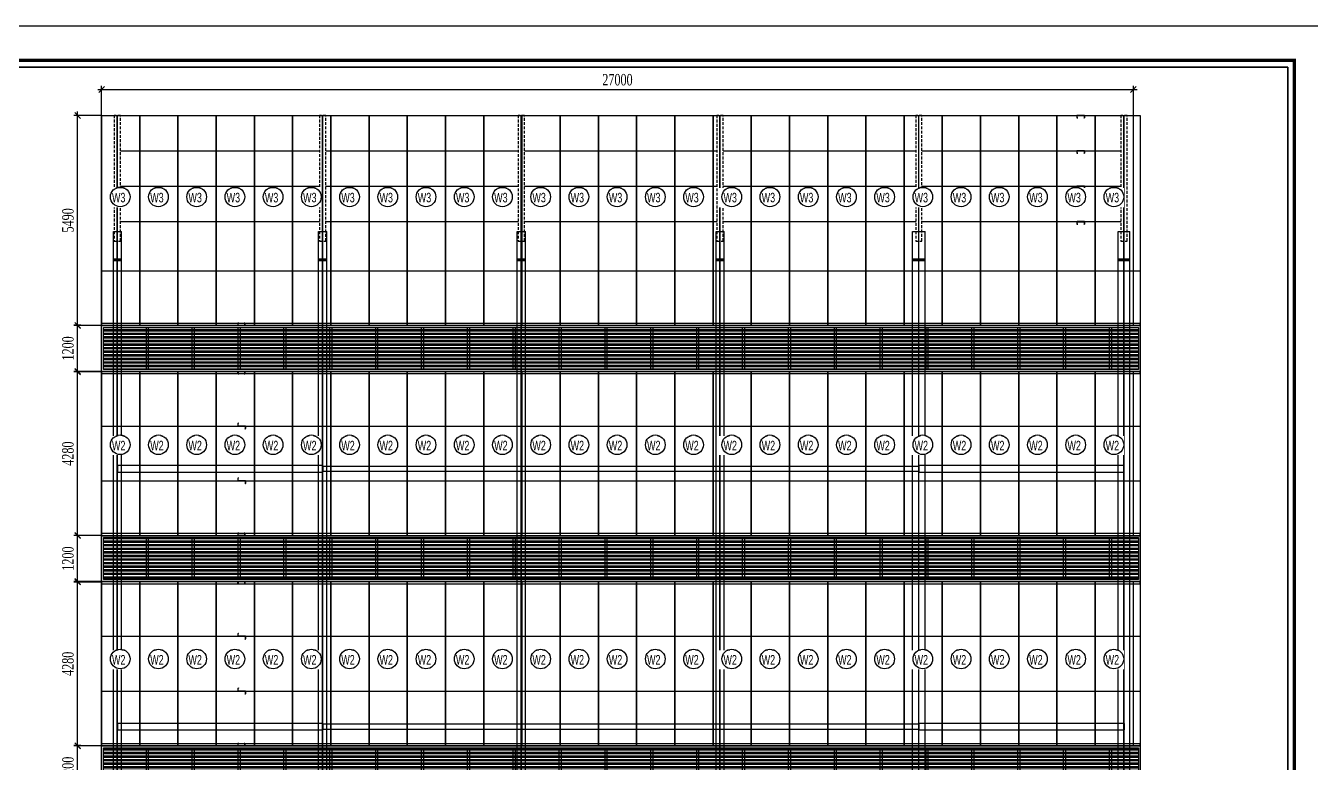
# Model space of a CAD drawing. Header units: inches. Extents: x 315041 to 662841, y -45540 to -35018.
# Drawn here: x 331642.9 to 331979.3, y -38469.7 to -38276.7 of the extents above; entities that cross this region are included whole.
import ezdxf

# ---------------------------------------------------------------- set-up
doc = ezdxf.new("R2010")
doc.units = ezdxf.units.IN
doc.header["$MEASUREMENT"] = 0
doc.linetypes.add('HIDDEN', pattern=[0.375, 0.25, -0.125])
for name, color, linetype in [('1', 1, 'Continuous'), ('2', 2, 'Continuous'), ('4', 4, 'Continuous'), ('5', 5, 'Continuous'), ('7', 7, 'Continuous'), ('8', 8, 'Continuous'), ('BAO KHUNG', 31, 'Continuous')]:
    doc.layers.add(name, color=color, linetype=linetype)
doc.styles.add('ST1', font='times.ttf', dxfattribs={"width": 0.7})
doc.styles.add('ST1H', font='vnshxh.shx', dxfattribs={"width": 0.7})
doc.dimstyles.new('100', dxfattribs={"dimtxt": 3, "dimasz": 1.5, "dimexe": 1, "dimexo": 0, "dimgap": 1, "dimtad": 1, "dimdec": 0, "dimlfac": 100, "dimzin": 0, "dimdsep": 46, "dimtxsty": 'ST1', "dimblk": 'OBLIQUE', "dimcen": 1, "dimdle": 1, "dimclrd": 8, "dimclre": 8, "dimclrt": 3, "dimadec": 0, "dimazin": 0, "dimtfac": 1, "dimtdec": 0, "dimtix": 1, "dimtmove": 1, "dimatfit": 3, "dimfxl": 0, "dimtfill": 1, "dimtolj": 1, "dimtzin": 0, "dimlwd": -1, "dimlwe": -1, "dimarcsym": 1})

# ---------------------------------------------------------------- blocks, each defined once
blk = doc.blocks.new('A$C75D82031')
at = {"layer": '2', "color": 157, "linetype": 'Continuous'}
blk.add_lwpolyline([(0, 420), (594, 420), (594, 0), (0, 0)], close=True, dxfattribs=at)
at = {"layer": '7', "color": 147, "linetype": 'Continuous'}
blk.add_lwpolyline([(12.33, 57.61), (581.67, 57.61), (581.67, 409.19), (12.33, 409.19)], close=True, dxfattribs=at)
at = {"layer": 'BAO KHUNG', "color": 167, "linetype": 'Continuous', "const_width": 0.871}
blk.add_lwpolyline([(10.59, 9.07), (583.41, 9.07), (583.41, 410.93), (10.59, 410.93)], close=True, dxfattribs=at)
blk = doc.blocks.new('225')
at = {"true_color": 0xc0a22a}
h = blk.add_hatch(dxfattribs=at)
h.set_pattern_fill('ANSI32', color=42, scale=2.5, angle=135, style=0)
h.set_pattern_definition([(180, (6350.22, -4524.031), (-2e-16, -0.9375), []), (180, (6349.9075, -4523.7185), (-2e-16, -0.9375), [])])
h.paths.add_polyline_path([(330935.33, -41865.87), (331206.13, -41865.87), (331206.13, -41876.87), (330935.33, -41876.87)])
at = {"color": 42, "true_color": 0xc0a22a}
for points in [[(330934.83, -41865.37), (331206.63, -41865.37), (331206.63, -41877.37), (330934.83, -41877.37)], [(330935.33, -41865.87), (331206.13, -41865.87), (331206.13, -41876.87), (330935.33, -41876.87)], [(330947.07, -41865.87), (330947.07, -41876.87), (330946.57, -41876.87), (330946.57, -41865.87)], [(330959.07, -41865.87), (330959.07, -41876.87), (330958.57, -41876.87), (330958.57, -41865.87)], [(330971.07, -41865.87), (330971.07, -41876.87), (330970.57, -41876.87), (330970.57, -41865.87)], [(330983.07, -41865.87), (330983.07, -41876.87), (330982.57, -41876.87), (330982.57, -41865.87)], [(330995.07, -41865.87), (330995.07, -41876.87), (330994.57, -41876.87), (330994.57, -41865.87)], [(331007.07, -41865.87), (331007.07, -41876.87), (331006.57, -41876.87), (331006.57, -41865.87)], [(331019.07, -41865.87), (331019.07, -41876.87), (331018.57, -41876.87), (331018.57, -41865.87)], [(331031.07, -41865.87), (331031.07, -41876.87), (331030.57, -41876.87), (331030.57, -41865.87)], [(331043.07, -41865.87), (331043.07, -41876.87), (331042.57, -41876.87), (331042.57, -41865.87)], [(331055.07, -41865.87), (331055.07, -41876.87), (331054.57, -41876.87), (331054.57, -41865.87)], [(331067.07, -41865.87), (331067.07, -41876.87), (331066.57, -41876.87), (331066.57, -41865.87)], [(331079.07, -41865.87), (331079.07, -41876.87), (331078.57, -41876.87), (331078.57, -41865.87)], [(331091.07, -41865.87), (331091.07, -41876.87), (331090.57, -41876.87), (331090.57, -41865.87)], [(331103.07, -41865.87), (331103.07, -41876.87), (331102.57, -41876.87), (331102.57, -41865.87)], [(331115.07, -41865.87), (331115.07, -41876.87), (331114.57, -41876.87), (331114.57, -41865.87)], [(331127.07, -41865.87), (331127.07, -41876.87), (331126.57, -41876.87), (331126.57, -41865.87)], [(331139.07, -41865.87), (331139.07, -41876.87), (331138.57, -41876.87), (331138.57, -41865.87)], [(331151.07, -41865.87), (331151.07, -41876.87), (331150.57, -41876.87), (331150.57, -41865.87)], [(331163.07, -41865.87), (331163.07, -41876.87), (331162.57, -41876.87), (331162.57, -41865.87)], [(331175.07, -41865.87), (331175.07, -41876.87), (331174.57, -41876.87), (331174.57, -41865.87)], [(331187.07, -41865.87), (331187.07, -41876.87), (331186.57, -41876.87), (331186.57, -41865.87)], [(331187.07, -41865.87), (331187.07, -41876.87), (331186.57, -41876.87), (331186.57, -41865.87)], [(331187.07, -41865.87), (331187.07, -41876.87), (331186.57, -41876.87), (331186.57, -41865.87)], [(331199.07, -41865.87), (331199.07, -41876.87), (331198.57, -41876.87), (331198.57, -41865.87)]]:
    blk.add_lwpolyline(points, close=True, dxfattribs=at)
blk = doc.blocks.new('_Oblique')
at = {"color": 0, "linetype": 'ByBlock', "lineweight": -2}
blk.add_line((-0.5, -0.5), (0.5, 0.5), dxfattribs=at)
blk = doc.blocks.new('*D1026')
at = {"color": 8, "linetype": 'Continuous', "transparency": 16777216}
for p, q in [((331662.74, -38300.28), (331662.74, -38292.41)), ((331932.74, -38300.28), (331932.74, -38292.41)), ((331661.74, -38293.41), (331933.74, -38293.41))]:
    blk.add_line(p, q, dxfattribs=at)
at = {"layer": 'Defpoints', "color": 0, "transparency": 16777216}
for p in [(331932.74, -38293.41), (331662.74, -38300.28), (331932.74, -38300.28)]:
    blk.add_point(p, dxfattribs=at)
at = {"color": 8, "transparency": 16777216, "xscale": 1.5, "yscale": 1.5, "zscale": 1.5, "rotation": 180}
blk.add_blockref('_Oblique', (331662.74, -38293.41), dxfattribs=at)
at = {"color": 8, "transparency": 16777216, "xscale": 1.5, "yscale": 1.5, "zscale": 1.5}
blk.add_blockref('_Oblique', (331932.74, -38293.41), dxfattribs=at)
at = {"color": 3, "transparency": 16777216, "insert": (331797.74, -38290.87), "char_height": 3, "attachment_point": 5, "style": 'ST1', "bg_fill": 3, "box_fill_scale": 1.25, "bg_fill_color": 256, "bg_fill_true_color": 13158600, "bg_fill_transparency": 1019152}
blk.add_mtext('\\A1;27000', dxfattribs=at)
blk = doc.blocks.new('*D1065')
at = {"color": 8, "linetype": 'Continuous', "transparency": 16777216}
for p, q in [((331656.48, -38478.17), (331656.48, -38464.17)), ((331662.74, -38465.17), (331655.48, -38465.17)), ((331662.74, -38477.17), (331655.48, -38477.17))]:
    blk.add_line(p, q, dxfattribs=at)
at = {"layer": 'Defpoints', "color": 0, "transparency": 16777216}
for p in [(331656.48, -38465.17), (331662.74, -38465.17), (331662.74, -38477.17)]:
    blk.add_point(p, dxfattribs=at)
at = {"color": 8, "transparency": 16777216, "xscale": 1.5, "yscale": 1.5, "zscale": 1.5}
for p, rotation in [((331656.48, -38465.17), 90), ((331656.48, -38477.17), 270)]:
    blk.add_blockref('_Oblique', p, dxfattribs=dict(at, rotation=rotation))
at = {"color": 3, "transparency": 16777216, "insert": (331653.95, -38471.17), "char_height": 3, "attachment_point": 5, "rotation": 90, "style": 'ST1', "bg_fill": 3, "box_fill_scale": 1.25, "bg_fill_color": 256, "bg_fill_true_color": 13158600, "bg_fill_transparency": 1019152}
blk.add_mtext('\\A1;1200', dxfattribs=at)
blk = doc.blocks.new('*D1066')
at = {"color": 8, "linetype": 'Continuous', "transparency": 16777216}
for p, q in [((331662.74, -38410.17), (331655.48, -38410.17)), ((331656.48, -38423.17), (331656.48, -38409.17)), ((331662.74, -38422.17), (331655.48, -38422.17))]:
    blk.add_line(p, q, dxfattribs=at)
at = {"layer": 'Defpoints', "color": 0, "transparency": 16777216}
for p in [(331656.48, -38410.17), (331662.74, -38410.17), (331662.74, -38422.17)]:
    blk.add_point(p, dxfattribs=at)
at = {"color": 8, "transparency": 16777216, "xscale": 1.5, "yscale": 1.5, "zscale": 1.5}
for p, rotation in [((331656.48, -38410.17), 90), ((331656.48, -38422.17), 270)]:
    blk.add_blockref('_Oblique', p, dxfattribs=dict(at, rotation=rotation))
at = {"color": 3, "transparency": 16777216, "insert": (331653.95, -38416.17), "char_height": 3, "attachment_point": 5, "rotation": 90, "style": 'ST1', "bg_fill": 3, "box_fill_scale": 1.25, "bg_fill_color": 256, "bg_fill_true_color": 13158600, "bg_fill_transparency": 1019152}
blk.add_mtext('\\A1;1200', dxfattribs=at)
blk = doc.blocks.new('*D1067')
at = {"color": 8, "linetype": 'Continuous', "transparency": 16777216}
for p, q in [((331662.74, -38355.17), (331655.48, -38355.17)), ((331656.48, -38368.17), (331656.48, -38354.17)), ((331662.74, -38367.17), (331655.48, -38367.17))]:
    blk.add_line(p, q, dxfattribs=at)
at = {"layer": 'Defpoints', "color": 0, "transparency": 16777216}
for p in [(331656.48, -38355.17), (331662.74, -38355.17), (331662.74, -38367.17)]:
    blk.add_point(p, dxfattribs=at)
at = {"color": 8, "transparency": 16777216, "xscale": 1.5, "yscale": 1.5, "zscale": 1.5}
for p, rotation in [((331656.48, -38355.17), 90), ((331656.48, -38367.17), 270)]:
    blk.add_blockref('_Oblique', p, dxfattribs=dict(at, rotation=rotation))
at = {"color": 3, "transparency": 16777216, "insert": (331653.95, -38361.17), "char_height": 3, "attachment_point": 5, "rotation": 90, "style": 'ST1', "bg_fill": 3, "box_fill_scale": 1.25, "bg_fill_color": 256, "bg_fill_true_color": 13158600, "bg_fill_transparency": 11619496}
blk.add_mtext('\\A1;1200', dxfattribs=at)
blk = doc.blocks.new('*D1070')
at = {"color": 8, "linetype": 'Continuous', "transparency": 16777216}
for p, q in [((331662.74, -38422.3), (331655.48, -38422.3)), ((331656.48, -38466.1), (331656.48, -38421.3)), ((331657.32, -38465.1), (331655.48, -38465.1))]:
    blk.add_line(p, q, dxfattribs=at)
at = {"layer": 'Defpoints', "color": 0, "transparency": 16777216}
for p in [(331656.48, -38422.3), (331662.74, -38422.3), (331657.32, -38465.1)]:
    blk.add_point(p, dxfattribs=at)
at = {"color": 8, "transparency": 16777216, "xscale": 1.5, "yscale": 1.5, "zscale": 1.5}
for p, rotation in [((331656.48, -38422.3), 90), ((331656.48, -38465.1), 270)]:
    blk.add_blockref('_Oblique', p, dxfattribs=dict(at, rotation=rotation))
at = {"color": 4, "transparency": 16777216, "insert": (331653.95, -38443.7), "char_height": 3, "attachment_point": 5, "rotation": 90, "style": 'ST1', "bg_fill": 3, "box_fill_scale": 1.25, "bg_fill_color": 256, "bg_fill_true_color": 13158600, "bg_fill_transparency": 11620012}
blk.add_mtext('\\A1;4280', dxfattribs=at)
blk = doc.blocks.new('*D1071')
at = {"color": 8, "linetype": 'Continuous', "transparency": 16777216}
for p, q in [((331656.48, -38411.1), (331656.48, -38366.3)), ((331662.74, -38367.3), (331655.48, -38367.3)), ((331657.32, -38410.1), (331655.48, -38410.1))]:
    blk.add_line(p, q, dxfattribs=at)
at = {"layer": 'Defpoints', "color": 0, "transparency": 16777216}
for p in [(331656.48, -38367.3), (331662.74, -38367.3), (331657.32, -38410.1)]:
    blk.add_point(p, dxfattribs=at)
at = {"color": 8, "transparency": 16777216, "xscale": 1.5, "yscale": 1.5, "zscale": 1.5}
for p, rotation in [((331656.48, -38367.3), 90), ((331656.48, -38410.1), 270)]:
    blk.add_blockref('_Oblique', p, dxfattribs=dict(at, rotation=rotation))
at = {"color": 4, "transparency": 16777216, "insert": (331653.95, -38388.7), "char_height": 3, "attachment_point": 5, "rotation": 90, "style": 'ST1', "bg_fill": 3, "box_fill_scale": 1.25, "bg_fill_color": 256, "bg_fill_true_color": 13158600, "bg_fill_transparency": 11620012}
blk.add_mtext('\\A1;4280', dxfattribs=at)
blk = doc.blocks.new('*D1072')
at = {"color": 8, "linetype": 'Continuous', "transparency": 16777216}
for p, q in [((331656.48, -38356.1), (331656.48, -38299.21)), ((331662.74, -38300.21), (331655.48, -38300.21)), ((331657.32, -38355.1), (331655.48, -38355.1))]:
    blk.add_line(p, q, dxfattribs=at)
at = {"layer": 'Defpoints', "color": 0, "transparency": 16777216}
for p in [(331656.48, -38300.21), (331662.74, -38300.21), (331657.32, -38355.1)]:
    blk.add_point(p, dxfattribs=at)
at = {"color": 8, "transparency": 16777216, "xscale": 1.5, "yscale": 1.5, "zscale": 1.5}
for p, rotation in [((331656.48, -38300.21), 90), ((331656.48, -38355.1), 270)]:
    blk.add_blockref('_Oblique', p, dxfattribs=dict(at, rotation=rotation))
at = {"color": 5, "transparency": 16777216, "insert": (331653.95, -38327.66), "char_height": 3, "attachment_point": 5, "rotation": 90, "style": 'ST1', "bg_fill": 3, "box_fill_scale": 1.25, "bg_fill_color": 256, "bg_fill_true_color": 13158600, "bg_fill_transparency": 11620012}
blk.add_mtext('\\A1;5490', dxfattribs=at)

msp = doc.modelspace()

# ---------------------------------------------------------------- hatches: boundary and pattern name
at = {"layer": '2'}
h = msp.add_hatch(dxfattribs=at)
h.set_pattern_fill('ANSI31', color=9, scale=0.15, angle=90, style=0)
h.set_pattern_definition([(135, (327731.801542, -52210.896993), (-0.013258252147, -0.013258252147), [])])
h.paths.add_polyline_path([(331698.4322, -38380.8283), (331698.4322, -38381.5083), (331700.4132, -38381.5083), (331700.4132, -38382.1614), (331700.2773, -38382.2972), (331700.2908, -38382.3107), (331700.4322, -38382.1693), (331700.4322, -38381.4893), (331698.4512, -38381.4893), (331698.4512, -38380.8361), (331698.587, -38380.7003), (331698.5736, -38380.6868)])
h = msp.add_hatch(dxfattribs=at)
h.set_pattern_fill('ANSI31', color=9, scale=0.15, angle=90, style=0)
h.set_pattern_definition([(135, (327731.801542, -52225.230327), (-0.013258252147, -0.013258252147), [])])
h.paths.add_polyline_path([(331698.4322, -38395.1616), (331698.4322, -38395.8416), (331700.4132, -38395.8416), (331700.4132, -38396.4947), (331700.2773, -38396.6306), (331700.2908, -38396.644), (331700.4322, -38396.5026), (331700.4322, -38395.8226), (331698.4512, -38395.8226), (331698.4512, -38395.1695), (331698.587, -38395.0336), (331698.5736, -38395.0202)])
h = msp.add_hatch(dxfattribs=at)
h.set_pattern_fill('ANSI31', color=9, scale=0.15, angle=90, style=0)
h.set_pattern_definition([(135, (327731.801542, -52265.896993), (-0.013258252147, -0.013258252147), [])])
h.paths.add_polyline_path([(331698.4322, -38435.8283), (331698.4322, -38436.5083), (331700.4132, -38436.5083), (331700.4132, -38437.1614), (331700.2773, -38437.2972), (331700.2908, -38437.3107), (331700.4322, -38437.1693), (331700.4322, -38436.4893), (331698.4512, -38436.4893), (331698.4512, -38435.8361), (331698.587, -38435.7003), (331698.5736, -38435.6868)])
h = msp.add_hatch(dxfattribs=at)
h.set_pattern_fill('ANSI31', color=9, scale=0.15, angle=90, style=0)
h.set_pattern_definition([(135, (327731.801542, -52280.230327), (-0.013258252147, -0.013258252147), [])])
h.paths.add_polyline_path([(331698.4322, -38450.1616), (331698.4322, -38450.8416), (331700.4132, -38450.8416), (331700.4132, -38451.4947), (331700.2773, -38451.6306), (331700.2908, -38451.644), (331700.4322, -38451.5026), (331700.4322, -38450.8226), (331698.4512, -38450.8226), (331698.4512, -38450.1695), (331698.587, -38450.0336), (331698.5736, -38450.0202)])

# ---------------------------------------------------------------- linework, layer by layer
at = {"color": 8}
msp.add_lwpolyline([(331403.7733, -38287.5287), (331973.1113, -38287.5287), (331973.1113, -38639.1085), (331403.7733, -38639.1085)], close=True, dxfattribs=at)
at = {"color": 9}
msp.add_lwpolyline([(331662.7366, -38300.1758), (331934.5368, -38300.1758), (331934.5368, -38561.1758), (331662.7366, -38561.1758)], close=True, dxfattribs=at)
at = {"color": 5}
for points in [[(331662.7366, -38355.1049), (331672.7366, -38355.1049), (331672.7366, -38300.2758), (331662.7366, -38300.2758)], [(331672.7366, -38355.1049), (331682.7366, -38355.1049), (331682.7366, -38300.2758), (331672.7366, -38300.2758)], [(331682.7366, -38355.1049), (331692.7366, -38355.1049), (331692.7366, -38300.2758), (331682.7366, -38300.2758)], [(331692.7366, -38355.1049), (331702.7366, -38355.1049), (331702.7366, -38300.2758), (331692.7366, -38300.2758)], [(331702.7366, -38355.1049), (331712.7366, -38355.1049), (331712.7366, -38300.2758), (331702.7366, -38300.2758)], [(331712.7366, -38355.1049), (331722.7366, -38355.1049), (331722.7366, -38300.2758), (331712.7366, -38300.2758)], [(331722.7366, -38355.1049), (331732.7366, -38355.1049), (331732.7366, -38300.2758), (331722.7366, -38300.2758)], [(331732.7366, -38355.1049), (331742.7366, -38355.1049), (331742.7366, -38300.2758), (331732.7366, -38300.2758)], [(331742.7366, -38355.1049), (331752.7366, -38355.1049), (331752.7366, -38300.2758), (331742.7366, -38300.2758)], [(331752.7366, -38355.1049), (331762.7366, -38355.1049), (331762.7366, -38300.2758), (331752.7366, -38300.2758)], [(331762.7366, -38355.1049), (331772.7366, -38355.1049), (331772.7366, -38300.2758), (331762.7366, -38300.2758)], [(331772.7366, -38355.1049), (331782.7366, -38355.1049), (331782.7366, -38300.2758), (331772.7366, -38300.2758)], [(331782.7366, -38355.1049), (331792.7366, -38355.1049), (331792.7366, -38300.2758), (331782.7366, -38300.2758)], [(331792.7366, -38355.1049), (331802.7366, -38355.1049), (331802.7366, -38300.2758), (331792.7366, -38300.2758)], [(331802.7366, -38355.1049), (331812.7366, -38355.1049), (331812.7366, -38300.2758), (331802.7366, -38300.2758)], [(331812.7366, -38355.1049), (331822.7366, -38355.1049), (331822.7366, -38300.2758), (331812.7366, -38300.2758)], [(331822.7366, -38355.1049), (331832.7366, -38355.1049), (331832.7366, -38300.2758), (331822.7366, -38300.2758)], [(331832.7366, -38355.1049), (331842.7366, -38355.1049), (331842.7366, -38300.2758), (331832.7366, -38300.2758)], [(331842.7366, -38355.1049), (331852.7366, -38355.1049), (331852.7366, -38300.2758), (331842.7366, -38300.2758)], [(331852.7366, -38355.1049), (331862.7366, -38355.1049), (331862.7366, -38300.2758), (331852.7366, -38300.2758)], [(331862.7366, -38355.1049), (331872.7366, -38355.1049), (331872.7366, -38300.2758), (331862.7366, -38300.2758)], [(331872.7366, -38355.1049), (331882.7366, -38355.1049), (331882.7366, -38300.2758), (331872.7366, -38300.2758)], [(331882.7366, -38355.1049), (331892.7366, -38355.1049), (331892.7366, -38300.2758), (331882.7366, -38300.2758)], [(331892.7366, -38355.1049), (331902.7366, -38355.1049), (331902.7366, -38300.2758), (331892.7366, -38300.2758)], [(331902.7366, -38355.1049), (331912.7366, -38355.1049), (331912.7366, -38300.2758), (331902.7366, -38300.2758)], [(331912.7366, -38355.1049), (331922.7366, -38355.1049), (331922.7366, -38300.2758), (331912.7366, -38300.2758)], [(331922.7366, -38355.1049), (331932.7366, -38355.1049), (331932.7366, -38300.2758), (331922.7366, -38300.2758)]]:
    msp.add_lwpolyline(points, close=True, dxfattribs=at)
at = {"color": 4}
for points in [[(331662.7366, -38410.1049), (331672.7366, -38410.1049), (331672.7366, -38367.2749), (331662.7366, -38367.2749)], [(331672.7366, -38410.1049), (331682.7366, -38410.1049), (331682.7366, -38367.2749), (331672.7366, -38367.2749)], [(331682.7366, -38410.1049), (331692.7366, -38410.1049), (331692.7366, -38367.2749), (331682.7366, -38367.2749)], [(331692.7366, -38410.1049), (331702.7366, -38410.1049), (331702.7366, -38367.2749), (331692.7366, -38367.2749)], [(331702.7366, -38410.1049), (331712.7366, -38410.1049), (331712.7366, -38367.2749), (331702.7366, -38367.2749)], [(331712.7366, -38410.1049), (331722.7366, -38410.1049), (331722.7366, -38367.2749), (331712.7366, -38367.2749)], [(331722.7366, -38410.1049), (331732.7366, -38410.1049), (331732.7366, -38367.2749), (331722.7366, -38367.2749)], [(331732.7366, -38410.1049), (331742.7366, -38410.1049), (331742.7366, -38367.2749), (331732.7366, -38367.2749)], [(331742.7366, -38410.1049), (331752.7366, -38410.1049), (331752.7366, -38367.2749), (331742.7366, -38367.2749)], [(331752.7366, -38410.1049), (331762.7366, -38410.1049), (331762.7366, -38367.2749), (331752.7366, -38367.2749)], [(331762.7366, -38410.1049), (331772.7366, -38410.1049), (331772.7366, -38367.2749), (331762.7366, -38367.2749)], [(331772.7366, -38410.1049), (331782.7366, -38410.1049), (331782.7366, -38367.2749), (331772.7366, -38367.2749)], [(331782.7366, -38410.1049), (331792.7366, -38410.1049), (331792.7366, -38367.2749), (331782.7366, -38367.2749)], [(331792.7366, -38410.1049), (331802.7366, -38410.1049), (331802.7366, -38367.2749), (331792.7366, -38367.2749)], [(331802.7366, -38410.1049), (331812.7366, -38410.1049), (331812.7366, -38367.2749), (331802.7366, -38367.2749)], [(331812.7366, -38410.1049), (331822.7366, -38410.1049), (331822.7366, -38367.2749), (331812.7366, -38367.2749)], [(331822.7366, -38410.1049), (331832.7366, -38410.1049), (331832.7366, -38367.2749), (331822.7366, -38367.2749)], [(331832.7366, -38410.1049), (331842.7366, -38410.1049), (331842.7366, -38367.2749), (331832.7366, -38367.2749)], [(331842.7366, -38410.1049), (331852.7366, -38410.1049), (331852.7366, -38367.2749), (331842.7366, -38367.2749)], [(331852.7366, -38410.1049), (331862.7366, -38410.1049), (331862.7366, -38367.2749), (331852.7366, -38367.2749)], [(331862.7366, -38410.1049), (331872.7366, -38410.1049), (331872.7366, -38367.2749), (331862.7366, -38367.2749)], [(331872.7366, -38410.1049), (331882.7366, -38410.1049), (331882.7366, -38367.2749), (331872.7366, -38367.2749)], [(331882.7366, -38410.1049), (331892.7366, -38410.1049), (331892.7366, -38367.2749), (331882.7366, -38367.2749)], [(331892.7366, -38410.1049), (331902.7366, -38410.1049), (331902.7366, -38367.2749), (331892.7366, -38367.2749)], [(331902.7366, -38410.1049), (331912.7366, -38410.1049), (331912.7366, -38367.2749), (331902.7366, -38367.2749)], [(331912.7366, -38410.1049), (331922.7366, -38410.1049), (331922.7366, -38367.2749), (331912.7366, -38367.2749)], [(331922.7366, -38410.1049), (331932.7366, -38410.1049), (331932.7366, -38367.2749), (331922.7366, -38367.2749)], [(331662.7366, -38465.1049), (331672.7366, -38465.1049), (331672.7366, -38422.2749), (331662.7366, -38422.2749)], [(331672.7366, -38465.1049), (331682.7366, -38465.1049), (331682.7366, -38422.2749), (331672.7366, -38422.2749)], [(331682.7366, -38465.1049), (331692.7366, -38465.1049), (331692.7366, -38422.2749), (331682.7366, -38422.2749)], [(331692.7366, -38465.1049), (331702.7366, -38465.1049), (331702.7366, -38422.2749), (331692.7366, -38422.2749)], [(331702.7366, -38465.1049), (331712.7366, -38465.1049), (331712.7366, -38422.2749), (331702.7366, -38422.2749)], [(331712.7366, -38465.1049), (331722.7366, -38465.1049), (331722.7366, -38422.2749), (331712.7366, -38422.2749)], [(331722.7366, -38465.1049), (331732.7366, -38465.1049), (331732.7366, -38422.2749), (331722.7366, -38422.2749)], [(331732.7366, -38465.1049), (331742.7366, -38465.1049), (331742.7366, -38422.2749), (331732.7366, -38422.2749)], [(331742.7366, -38465.1049), (331752.7366, -38465.1049), (331752.7366, -38422.2749), (331742.7366, -38422.2749)], [(331752.7366, -38465.1049), (331762.7366, -38465.1049), (331762.7366, -38422.2749), (331752.7366, -38422.2749)], [(331762.7366, -38465.1049), (331772.7366, -38465.1049), (331772.7366, -38422.2749), (331762.7366, -38422.2749)], [(331772.7366, -38465.1049), (331782.7366, -38465.1049), (331782.7366, -38422.2749), (331772.7366, -38422.2749)], [(331782.7366, -38465.1049), (331792.7366, -38465.1049), (331792.7366, -38422.2749), (331782.7366, -38422.2749)], [(331792.7366, -38465.1049), (331802.7366, -38465.1049), (331802.7366, -38422.2749), (331792.7366, -38422.2749)], [(331802.7366, -38465.1049), (331812.7366, -38465.1049), (331812.7366, -38422.2749), (331802.7366, -38422.2749)], [(331812.7366, -38465.1049), (331822.7366, -38465.1049), (331822.7366, -38422.2749), (331812.7366, -38422.2749)], [(331822.7366, -38465.1049), (331832.7366, -38465.1049), (331832.7366, -38422.2749), (331822.7366, -38422.2749)], [(331832.7366, -38465.1049), (331842.7366, -38465.1049), (331842.7366, -38422.2749), (331832.7366, -38422.2749)], [(331842.7366, -38465.1049), (331852.7366, -38465.1049), (331852.7366, -38422.2749), (331842.7366, -38422.2749)], [(331852.7366, -38465.1049), (331862.7366, -38465.1049), (331862.7366, -38422.2749), (331852.7366, -38422.2749)], [(331862.7366, -38465.1049), (331872.7366, -38465.1049), (331872.7366, -38422.2749), (331862.7366, -38422.2749)], [(331872.7366, -38465.1049), (331882.7366, -38465.1049), (331882.7366, -38422.2749), (331872.7366, -38422.2749)], [(331882.7366, -38465.1049), (331892.7366, -38465.1049), (331892.7366, -38422.2749), (331882.7366, -38422.2749)], [(331892.7366, -38465.1049), (331902.7366, -38465.1049), (331902.7366, -38422.2749), (331892.7366, -38422.2749)], [(331902.7366, -38465.1049), (331912.7366, -38465.1049), (331912.7366, -38422.2749), (331902.7366, -38422.2749)], [(331912.7366, -38465.1049), (331922.7366, -38465.1049), (331922.7366, -38422.2749), (331912.7366, -38422.2749)], [(331922.7366, -38465.1049), (331932.7366, -38465.1049), (331932.7366, -38422.2749), (331922.7366, -38422.2749)]]:
    msp.add_lwpolyline(points, close=True, dxfattribs=at)
at = {"layer": '1', "color": 9}
for p, q in [((331664.6366, -38355.1749), (331932.6368, -38355.1749)), ((331664.6366, -38367.1749), (331925.8375, -38367.1749))]:
    msp.add_line(p, q, dxfattribs=at)
at = {"layer": '2', "color": 9}
for p, q in [((331662.7366, -38340.8416), (331934.4368, -38340.8416)), ((331662.7366, -38381.5083), (331934.4368, -38381.5083)), ((331662.7366, -38395.8416), (331934.4368, -38395.8416)), ((331662.7366, -38436.5083), (331934.4368, -38436.5083)), ((331662.7366, -38450.8416), (331934.4368, -38450.8416))]:
    msp.add_line(p, q, dxfattribs=at)
at = {"layer": '2', "color": 9, "linetype": 'HIDDEN', "ltscale": 3}
for points in [[(331666.0616, -38333.0731), (331667.7116, -38333.0731), (331667.7116, -38300.1758), (331666.0616, -38300.1758)], [(331719.7618, -38333.0731), (331721.4118, -38333.0731), (331721.4118, -38300.1758), (331719.7618, -38300.1758)], [(331771.7618, -38333.0731), (331773.4118, -38333.0731), (331773.4118, -38300.1758), (331771.7618, -38300.1758)], [(331823.7618, -38333.0731), (331825.4118, -38333.0731), (331825.4118, -38300.1758), (331823.7618, -38300.1758)], [(331875.7622, -38333.0731), (331877.4122, -38333.0731), (331877.4122, -38300.1758), (331875.7622, -38300.1758)], [(331929.462, -38333.0731), (331931.112, -38333.0731), (331931.112, -38300.1758), (331929.462, -38300.1758)]]:
    msp.add_lwpolyline(points, close=True, dxfattribs=at)
at = {"layer": '2', "color": 9, "ltscale": 50}
for points in [[(331918.1731, -38300.8058), (331917.9931, -38300.8058), (331917.9931, -38300.1958), (331919.9531, -38300.1958), (331919.9531, -38300.8058), (331919.7731, -38300.8058), (331919.7731, -38300.8258), (331919.9531, -38300.8258, 0.41421356), (331919.9731, -38300.8058), (331919.9731, -38300.1958, 0.41421356), (331919.9531, -38300.1758), (331917.9931, -38300.1758, 0.41421356), (331917.9731, -38300.1958), (331917.9731, -38300.8058, 0.41421356), (331917.9931, -38300.8258), (331918.1731, -38300.8258), (331918.1731, -38300.8058)], [(331918.1731, -38310.0741), (331917.9931, -38310.0741), (331917.9931, -38309.4641), (331919.9531, -38309.4641), (331919.9531, -38310.0741), (331919.7731, -38310.0741), (331919.7731, -38310.0941), (331919.9531, -38310.0941, 0.41421356), (331919.9731, -38310.0741), (331919.9731, -38309.4641, 0.41421356), (331919.9531, -38309.4441), (331917.9931, -38309.4441, 0.41421356), (331917.9731, -38309.4641), (331917.9731, -38310.0741, 0.41421356), (331917.9931, -38310.0941), (331918.1731, -38310.0941), (331918.1731, -38310.0741)], [(331918.1731, -38319.3424), (331917.9931, -38319.3424), (331917.9931, -38318.7324), (331919.9531, -38318.7324), (331919.9531, -38319.3424), (331919.7731, -38319.3424), (331919.7731, -38319.3624), (331919.9531, -38319.3624, 0.41421356), (331919.9731, -38319.3424), (331919.9731, -38318.7324, 0.41421356), (331919.9531, -38318.7124), (331917.9931, -38318.7124, 0.41421356), (331917.9731, -38318.7324), (331917.9731, -38319.3424, 0.41421356), (331917.9931, -38319.3624), (331918.1731, -38319.3624), (331918.1731, -38319.3424)], [(331918.1731, -38328.6106), (331917.9931, -38328.6106), (331917.9931, -38328.0006), (331919.9531, -38328.0006), (331919.9531, -38328.6106), (331919.7731, -38328.6106), (331919.7731, -38328.6306), (331919.9531, -38328.6306, 0.41421356), (331919.9731, -38328.6106), (331919.9731, -38328.0006, 0.41421356), (331919.9531, -38327.9806), (331917.9931, -38327.9806, 0.41421356), (331917.9731, -38328.0006), (331917.9731, -38328.6106, 0.41421356), (331917.9931, -38328.6306), (331918.1731, -38328.6306), (331918.1731, -38328.6106)], [(331700.0322, -38354.5449), (331700.2122, -38354.5449), (331700.2122, -38355.1549), (331698.4522, -38355.1549), (331698.4522, -38354.5449), (331698.6322, -38354.5449), (331698.6322, -38354.5249), (331698.4522, -38354.5249, 0.41421356), (331698.4322, -38354.5449), (331698.4322, -38355.1549, 0.41421356), (331698.4522, -38355.1749), (331700.2122, -38355.1749, 0.41421356), (331700.2322, -38355.1549), (331700.2322, -38354.5449, 0.41421356), (331700.2122, -38354.5249), (331700.0322, -38354.5249), (331700.0322, -38354.5449)], [(331700.0322, -38367.8049), (331700.2122, -38367.8049), (331700.2122, -38367.1949), (331698.4522, -38367.1949), (331698.4522, -38367.8049), (331698.6322, -38367.8049), (331698.6322, -38367.8249), (331698.4522, -38367.8249, -0.41421356), (331698.4322, -38367.8049), (331698.4322, -38367.1949, -0.41421356), (331698.4522, -38367.1749), (331700.2122, -38367.1749, -0.41421356), (331700.2322, -38367.1949), (331700.2322, -38367.8049, -0.41421356), (331700.2122, -38367.8249), (331700.0322, -38367.8249), (331700.0322, -38367.8049)], [(331700.0322, -38409.5449), (331700.2122, -38409.5449), (331700.2122, -38410.1549), (331698.4522, -38410.1549), (331698.4522, -38409.5449), (331698.6322, -38409.5449), (331698.6322, -38409.5249), (331698.4522, -38409.5249, 0.41421356), (331698.4322, -38409.5449), (331698.4322, -38410.1549, 0.41421356), (331698.4522, -38410.1749), (331700.2122, -38410.1749, 0.41421356), (331700.2322, -38410.1549), (331700.2322, -38409.5449, 0.41421356), (331700.2122, -38409.5249), (331700.0322, -38409.5249), (331700.0322, -38409.5449)], [(331700.0322, -38422.8049), (331700.2122, -38422.8049), (331700.2122, -38422.1949), (331698.4522, -38422.1949), (331698.4522, -38422.8049), (331698.6322, -38422.8049), (331698.6322, -38422.8249), (331698.4522, -38422.8249, -0.41421356), (331698.4322, -38422.8049), (331698.4322, -38422.1949, -0.41421356), (331698.4522, -38422.1749), (331700.2122, -38422.1749, -0.41421356), (331700.2322, -38422.1949), (331700.2322, -38422.8049, -0.41421356), (331700.2122, -38422.8249), (331700.0322, -38422.8249), (331700.0322, -38422.8049)], [(331700.0322, -38464.5449), (331700.2122, -38464.5449), (331700.2122, -38465.1549), (331698.4522, -38465.1549), (331698.4522, -38464.5449), (331698.6322, -38464.5449), (331698.6322, -38464.5249), (331698.4522, -38464.5249, 0.41421356), (331698.4322, -38464.5449), (331698.4322, -38465.1549, 0.41421356), (331698.4522, -38465.1749), (331700.2122, -38465.1749, 0.41421356), (331700.2322, -38465.1549), (331700.2322, -38464.5449, 0.41421356), (331700.2122, -38464.5249), (331700.0322, -38464.5249), (331700.0322, -38464.5449)]]:
    msp.add_lwpolyline(points, format="xyb", dxfattribs=at)
at = {"layer": '2', "color": 9}
for points in [[(331662.7366, -38355.1749), (331934.4368, -38355.1749)], [(331934.4368, -38367.1749), (331662.7366, -38367.1749)], [(331662.7366, -38410.1749), (331934.4368, -38410.1749)], [(331934.4368, -38422.1749), (331662.7366, -38422.1749)], [(331662.7366, -38465.1749), (331934.4368, -38465.1749)]]:
    msp.add_lwpolyline(points, dxfattribs=at)
for points in [[(331698.4322, -38380.8283), (331698.4322, -38381.5083), (331700.4132, -38381.5083), (331700.4132, -38382.1614), (331700.2773, -38382.2972), (331700.2908, -38382.3107), (331700.4322, -38382.1693), (331700.4322, -38381.4893), (331698.4512, -38381.4893), (331698.4512, -38380.8361), (331698.587, -38380.7003), (331698.5736, -38380.6868)], [(331698.4322, -38395.1616), (331698.4322, -38395.8416), (331700.4132, -38395.8416), (331700.4132, -38396.4947), (331700.2773, -38396.6306), (331700.2908, -38396.644), (331700.4322, -38396.5026), (331700.4322, -38395.8226), (331698.4512, -38395.8226), (331698.4512, -38395.1695), (331698.587, -38395.0336), (331698.5736, -38395.0202)], [(331698.4322, -38435.8283), (331698.4322, -38436.5083), (331700.4132, -38436.5083), (331700.4132, -38437.1614), (331700.2773, -38437.2972), (331700.2908, -38437.3107), (331700.4322, -38437.1693), (331700.4322, -38436.4893), (331698.4512, -38436.4893), (331698.4512, -38435.8361), (331698.587, -38435.7003), (331698.5736, -38435.6868)], [(331698.4322, -38450.1616), (331698.4322, -38450.8416), (331700.4132, -38450.8416), (331700.4132, -38451.4947), (331700.2773, -38451.6306), (331700.2908, -38451.644), (331700.4322, -38451.5026), (331700.4322, -38450.8226), (331698.4512, -38450.8226), (331698.4512, -38450.1695), (331698.587, -38450.0336), (331698.5736, -38450.0202)]]:
    msp.add_lwpolyline(points, close=True, dxfattribs=at)
at = {"layer": '4', "color": 9}
for p, q in [((331662.7366, -38354.5249), (331662.7366, -38355.1749)), ((331934.4368, -38354.5249), (331934.4368, -38355.1749)), ((331662.7366, -38367.1749), (331662.7366, -38367.8249)), ((331934.4368, -38367.1749), (331934.4368, -38367.8249)), ((331662.7366, -38409.5249), (331662.7366, -38410.1749)), ((331934.4368, -38409.5249), (331934.4368, -38410.1749)), ((331662.7366, -38422.1749), (331662.7366, -38422.8249)), ((331934.4368, -38422.1749), (331934.4368, -38422.8249)), ((331662.7366, -38464.5249), (331662.7366, -38465.1749)), ((331934.4368, -38464.5249), (331934.4368, -38465.1749))]:
    msp.add_line(p, q, dxfattribs=at)
for points in [[(331662.7366, -38354.5249), (331934.4368, -38354.5249)], [(331934.4368, -38355.1749), (331662.7366, -38355.1749)], [(331664.7366, -38355.1749), (331932.5368, -38355.1749)], [(331662.7366, -38367.1749), (331934.4368, -38367.1749)], [(331934.4368, -38367.8249), (331662.7366, -38367.8249)], [(331662.7366, -38409.5249), (331934.4368, -38409.5249)], [(331934.4368, -38410.1749), (331662.7366, -38410.1749)], [(331662.7366, -38422.1749), (331934.4368, -38422.1749)], [(331934.4368, -38422.8249), (331662.7366, -38422.8249)], [(331662.7366, -38464.5249), (331934.4368, -38464.5249)], [(331934.4368, -38465.1749), (331662.7366, -38465.1749)]]:
    msp.add_lwpolyline(points, dxfattribs=at)
at = {"layer": '5', "color": 9}
for p, q in [((331666.0616, -38300.1758), (331931.112, -38300.1758)), ((331667.7116, -38309.4441), (331719.7618, -38309.4441)), ((331721.4118, -38309.4441), (331771.7618, -38309.4441)), ((331773.4118, -38309.4441), (331823.7618, -38309.4441)), ((331825.4118, -38309.4441), (331875.7622, -38309.4441)), ((331877.4122, -38309.4441), (331929.462, -38309.4441)), ((331667.7116, -38318.7124), (331719.7618, -38318.7124)), ((331721.4118, -38318.7124), (331771.7618, -38318.7124)), ((331773.4118, -38318.7124), (331823.7618, -38318.7124)), ((331825.4118, -38318.7124), (331875.7622, -38318.7124)), ((331877.4122, -38318.7124), (331929.462, -38318.7124)), ((331667.7116, -38327.9806), (331719.7618, -38327.9806)), ((331721.4118, -38327.9806), (331771.7618, -38327.9806)), ((331773.4118, -38327.9806), (331823.7618, -38327.9806)), ((331825.4118, -38327.9806), (331875.7622, -38327.9806)), ((331877.4122, -38327.9806), (331929.462, -38327.9806))]:
    msp.add_line(p, q, dxfattribs=at)
at = {"layer": '8', "color": 9}
for p, q in [((331666.8566, -38337.7219), (331666.8566, -38300.1758)), ((331666.9166, -38337.7219), (331666.9166, -38300.1758)), ((331720.5566, -38337.7219), (331720.5566, -38300.1758)), ((331720.6166, -38337.7219), (331720.6166, -38300.1758)), ((331772.5568, -38337.7219), (331772.5568, -38300.1758)), ((331772.6168, -38337.7219), (331772.6168, -38300.1758)), ((331824.5568, -38337.7219), (331824.5568, -38300.1758)), ((331824.6168, -38337.7219), (331824.6168, -38300.1758)), ((331876.5572, -38337.7219), (331876.5572, -38300.1758)), ((331876.6172, -38337.7219), (331876.6172, -38300.1758)), ((331930.257, -38337.7219), (331930.257, -38300.1758)), ((331930.317, -38337.7219), (331930.317, -38300.1758)), ((331665.8266, -38593.2861), (331665.8266, -38330.5724)), ((331665.8266, -38330.5724), (331667.9466, -38330.5724)), ((331667.9466, -38593.2861), (331667.9466, -38330.5724)), ((331719.5268, -38593.2861), (331719.5268, -38330.5724)), ((331719.5268, -38330.5724), (331721.6468, -38330.5724)), ((331721.6468, -38593.2861), (331721.6468, -38330.5724)), ((331771.5268, -38593.2861), (331771.5268, -38330.5724)), ((331771.5268, -38330.5724), (331773.6468, -38330.5724)), ((331773.6468, -38593.2861), (331773.6468, -38330.5724)), ((331823.5268, -38593.2861), (331823.5268, -38330.5724)), ((331823.5268, -38330.5724), (331825.6468, -38330.5724)), ((331825.6468, -38593.2861), (331825.6468, -38330.5724)), ((331874.9372, -38594.1783), (331874.9372, -38330.5724)), ((331874.9372, -38330.5724), (331878.2372, -38330.5724)), ((331878.2372, -38594.1783), (331878.2372, -38330.5724)), ((331928.787, -38593.2861), (331928.787, -38330.5724)), ((331928.787, -38330.5724), (331931.787, -38330.5724)), ((331931.787, -38593.2861), (331931.787, -38330.5724)), ((331665.8266, -38337.7219), (331667.9466, -38337.7219)), ((331665.8266, -38337.9219), (331667.9466, -38337.9219)), ((331665.8266, -38338.1219), (331667.9466, -38338.1219)), ((331666.8566, -38593.2861), (331666.8566, -38338.1219)), ((331666.9166, -38593.2861), (331666.9166, -38338.1219)), ((331719.5268, -38337.7219), (331721.6468, -38337.7219)), ((331719.5268, -38337.9219), (331721.6468, -38337.9219)), ((331719.5268, -38338.1219), (331721.6468, -38338.1219)), ((331720.5566, -38593.2861), (331720.5566, -38338.1219)), ((331720.6166, -38593.2861), (331720.6166, -38338.1219)), ((331771.5268, -38337.7219), (331773.6468, -38337.7219)), ((331771.5268, -38337.9219), (331773.6468, -38337.9219)), ((331771.5268, -38338.1219), (331773.6468, -38338.1219)), ((331772.5568, -38593.2861), (331772.5568, -38338.1219)), ((331772.6168, -38593.2861), (331772.6168, -38338.1219)), ((331823.5268, -38337.7219), (331825.6468, -38337.7219)), ((331823.5268, -38337.9219), (331825.6468, -38337.9219)), ((331823.5268, -38338.1219), (331825.6468, -38338.1219)), ((331824.5568, -38593.2861), (331824.5568, -38338.1219)), ((331824.6168, -38593.2861), (331824.6168, -38338.1219)), ((331874.9372, -38337.7219), (331878.2372, -38337.7219)), ((331874.9372, -38337.9219), (331878.2372, -38337.9219)), ((331874.9372, -38338.1219), (331878.2372, -38338.1219)), ((331876.5572, -38593.2861), (331876.5572, -38338.1219)), ((331876.6172, -38593.2861), (331876.6172, -38338.1219)), ((331928.787, -38337.7219), (331931.787, -38337.7219)), ((331928.787, -38337.9219), (331931.787, -38337.9219)), ((331928.787, -38338.1219), (331931.787, -38338.1219)), ((331930.257, -38593.2861), (331930.257, -38338.1219)), ((331930.317, -38593.2861), (331930.317, -38338.1219))]:
    msp.add_line(p, q, dxfattribs=at)
msp.add_lwpolyline([(331731.087, -38363.8458), (331793.137, -38363.8458)], dxfattribs=at)
for points in [[(331666.9168, -38393.5158), (331720.5566, -38393.52), (331720.5566, -38391.84), (331666.9168, -38391.8358)], [(331720.6166, -38393.3108), (331876.5566, -38393.3108), (331876.5566, -38392.0408), (331720.6166, -38392.0408)], [(331876.6172, -38393.5158), (331930.257, -38393.52), (331930.257, -38391.84), (331876.6172, -38391.8358)], [(331666.9168, -38461.0158), (331720.7366, -38461.02), (331720.7366, -38459.34), (331666.9168, -38459.3358)], [(331720.6166, -38460.8108), (331876.5566, -38460.8108), (331876.5566, -38459.5408), (331720.6166, -38459.5408)], [(331876.6172, -38461.0158), (331930.437, -38461.02), (331930.437, -38459.34), (331876.6172, -38459.3358)]]:
    msp.add_lwpolyline(points, close=True, dxfattribs=at)

# ---------------------------------------------------------------- block references
at = {"color": 1}
msp.add_blockref('A$C75D82031', (331391.4423, -38696.7186), dxfattribs=at)
at = {"color": 9}
for p in [(727.9102, 3510.1933), (727.9102, 3455.1933), (727.9102, 3400.1933)]:
    msp.add_blockref('225', p, dxfattribs=at)

# ---------------------------------------------------------------- next in the draw order: texts
at = {"color": 5, "char_height": 2.5, "attachment_point": 6, "style": 'ST1H', "bg_fill": 2}
for insert in [(331668.9885, -38321.7228), (331678.9885, -38321.7228), (331688.9885, -38321.7228), (331698.9885, -38321.7228), (331708.9885, -38321.7228), (331718.9885, -38321.7228), (331728.9885, -38321.7228), (331738.9885, -38321.7228), (331748.9885, -38321.7228), (331758.9885, -38321.7228), (331768.9885, -38321.7228), (331778.9885, -38321.7228), (331788.9885, -38321.7228), (331798.9885, -38321.7228), (331808.9885, -38321.7228), (331818.9885, -38321.7228), (331828.9885, -38321.7228), (331838.9885, -38321.7228), (331848.9885, -38321.7228), (331858.9885, -38321.7228), (331868.9885, -38321.7228), (331878.9885, -38321.7228), (331888.9885, -38321.7228), (331898.9885, -38321.7228), (331908.9885, -38321.7228), (331918.9885, -38321.7228), (331928.9885, -38321.7228)]:
    msp.add_mtext('\\A1;W3', dxfattribs=dict(at, insert=insert))
at = {"color": 4, "char_height": 2.5, "attachment_point": 6, "style": 'ST1H', "bg_fill": 2}
for insert in [(331668.9885, -38386.601), (331678.9885, -38386.601), (331688.9885, -38386.601), (331698.9885, -38386.601), (331708.9885, -38386.601), (331718.9885, -38386.601), (331728.9885, -38386.601), (331738.9885, -38386.601), (331748.9885, -38386.601), (331758.9885, -38386.601), (331768.9885, -38386.601), (331778.9885, -38386.601), (331788.9885, -38386.601), (331798.9885, -38386.601), (331808.9885, -38386.601), (331818.9885, -38386.601), (331828.9885, -38386.601), (331838.9885, -38386.601), (331848.9885, -38386.601), (331858.9885, -38386.601), (331868.9885, -38386.601), (331878.9885, -38386.601), (331888.9885, -38386.601), (331898.9885, -38386.601), (331908.9885, -38386.601), (331918.9885, -38386.601), (331928.9885, -38386.601), (331668.9885, -38442.6481), (331678.9885, -38442.6481), (331688.9885, -38442.6481), (331698.9885, -38442.6481), (331708.9885, -38442.6481), (331718.9885, -38442.6481), (331728.9885, -38442.6481), (331738.9885, -38442.6481), (331748.9885, -38442.6481), (331758.9885, -38442.6481), (331768.9885, -38442.6481), (331778.9885, -38442.6481), (331788.9885, -38442.6481), (331798.9885, -38442.6481), (331808.9885, -38442.6481), (331818.9885, -38442.6481), (331828.9885, -38442.6481), (331838.9885, -38442.6481), (331848.9885, -38442.6481), (331858.9885, -38442.6481), (331868.9885, -38442.6481), (331878.9885, -38442.6481), (331888.9885, -38442.6481), (331898.9885, -38442.6481), (331908.9885, -38442.6481), (331918.9885, -38442.6481), (331928.9885, -38442.6481)]:
    msp.add_mtext('\\A1;W2', dxfattribs=dict(at, insert=insert))

# ---------------------------------------------------------------- next in the draw order: dimensions: what is measured, and where the dimension line sits
at = {"color": 6}
dim = msp.add_linear_dim(base=(331932.7366, -38293.405), p1=(331662.7366, -38300.2758), p2=(331932.7366, -38300.2758), dimstyle='100', dxfattribs=at)
dim.commit()
dim.dimension.update_dxf_attribs({"geometry": '*D1026', "text_midpoint": (331797.7366, -38290.8747)})
at = {"color": 1}
for base, p1, p2, picture, middle in [((331656.4767, -38355.1749), (331662.7366, -38367.1749), (331662.7366, -38355.1749), '*D1067', (331653.9508, -38361.1749)), ((331656.4767, -38410.1749), (331662.7366, -38422.1749), (331662.7366, -38410.1749), '*D1066', (331653.9508, -38416.1749)), ((331656.4767, -38465.1749), (331662.7366, -38477.1749), (331662.7366, -38465.1749), '*D1065', (331653.9508, -38471.1749))]:
    dim = msp.add_linear_dim(base=base, p1=p1, p2=p2, angle=90, dimstyle='100', dxfattribs=at)
    dim.commit()
    dim.dimension.update_dxf_attribs({"geometry": picture, "text_midpoint": middle})

# ---------------------------------------------------------------- next in the draw order: linework, layer by layer
at = {"color": 5}
for centre in [(331667.635, -38321.5188), (331677.635, -38321.5188), (331687.635, -38321.5188), (331697.635, -38321.5188), (331707.635, -38321.5188), (331717.635, -38321.5188), (331727.635, -38321.5188), (331737.635, -38321.5188), (331747.635, -38321.5188), (331757.635, -38321.5188), (331767.635, -38321.5188), (331777.635, -38321.5188), (331787.635, -38321.5188), (331797.635, -38321.5188), (331807.635, -38321.5188), (331817.635, -38321.5188), (331827.635, -38321.5188), (331837.635, -38321.5188), (331847.635, -38321.5188), (331857.635, -38321.5188), (331867.635, -38321.5188), (331877.635, -38321.5188), (331887.635, -38321.5188), (331897.635, -38321.5188), (331907.635, -38321.5188), (331917.635, -38321.5188), (331927.635, -38321.5188)]:
    msp.add_circle(centre, 2.571, dxfattribs=at)
at = {"color": 4}
for centre in [(331667.635, -38386.3969), (331677.635, -38386.3969), (331687.635, -38386.3969), (331697.635, -38386.3969), (331707.635, -38386.3969), (331717.635, -38386.3969), (331727.635, -38386.3969), (331737.635, -38386.3969), (331747.635, -38386.3969), (331757.635, -38386.3969), (331767.635, -38386.3969), (331777.635, -38386.3969), (331787.635, -38386.3969), (331797.635, -38386.3969), (331807.635, -38386.3969), (331817.635, -38386.3969), (331827.635, -38386.3969), (331837.635, -38386.3969), (331847.635, -38386.3969), (331857.635, -38386.3969), (331867.635, -38386.3969), (331877.635, -38386.3969), (331887.635, -38386.3969), (331897.635, -38386.3969), (331907.635, -38386.3969), (331917.635, -38386.3969), (331927.635, -38386.3969), (331667.635, -38442.444), (331677.635, -38442.444), (331687.635, -38442.444), (331697.635, -38442.444), (331707.635, -38442.444), (331717.635, -38442.444), (331727.635, -38442.444), (331737.635, -38442.444), (331747.635, -38442.444), (331757.635, -38442.444), (331767.635, -38442.444), (331777.635, -38442.444), (331787.635, -38442.444), (331797.635, -38442.444), (331807.635, -38442.444), (331817.635, -38442.444), (331827.635, -38442.444), (331837.635, -38442.444), (331847.635, -38442.444), (331857.635, -38442.444), (331867.635, -38442.444), (331877.635, -38442.444), (331887.635, -38442.444), (331897.635, -38442.444), (331907.635, -38442.444), (331917.635, -38442.444), (331927.635, -38442.444)]:
    msp.add_circle(centre, 2.571, dxfattribs=at)

# ---------------------------------------------------------------- next in the draw order: dimensions: what is measured, and where the dimension line sits
at = {"color": 6}
for base, p1, p2, override, picture, middle in [((331656.4767, -38300.2058), (331657.3162, -38355.1049), (331662.7366, -38300.2058), {"dimclrt": 5}, '*D1072', (331653.9464, -38327.6554)), ((331656.4767, -38367.3049), (331657.3162, -38410.1049), (331662.7366, -38367.3049), {"dimclrt": 4}, '*D1071', (331653.9508, -38388.7049)), ((331656.4767, -38422.3049), (331657.3162, -38465.1049), (331662.7366, -38422.3049), {"dimclrt": 4}, '*D1070', (331653.9508, -38443.7049))]:
    dim = msp.add_linear_dim(base=base, p1=p1, p2=p2, angle=90, dimstyle='100', override=override, dxfattribs=at)
    dim.commit()
    dim.dimension.update_dxf_attribs({"geometry": picture, "text_midpoint": middle})

doc.saveas('drawing.dxf')
